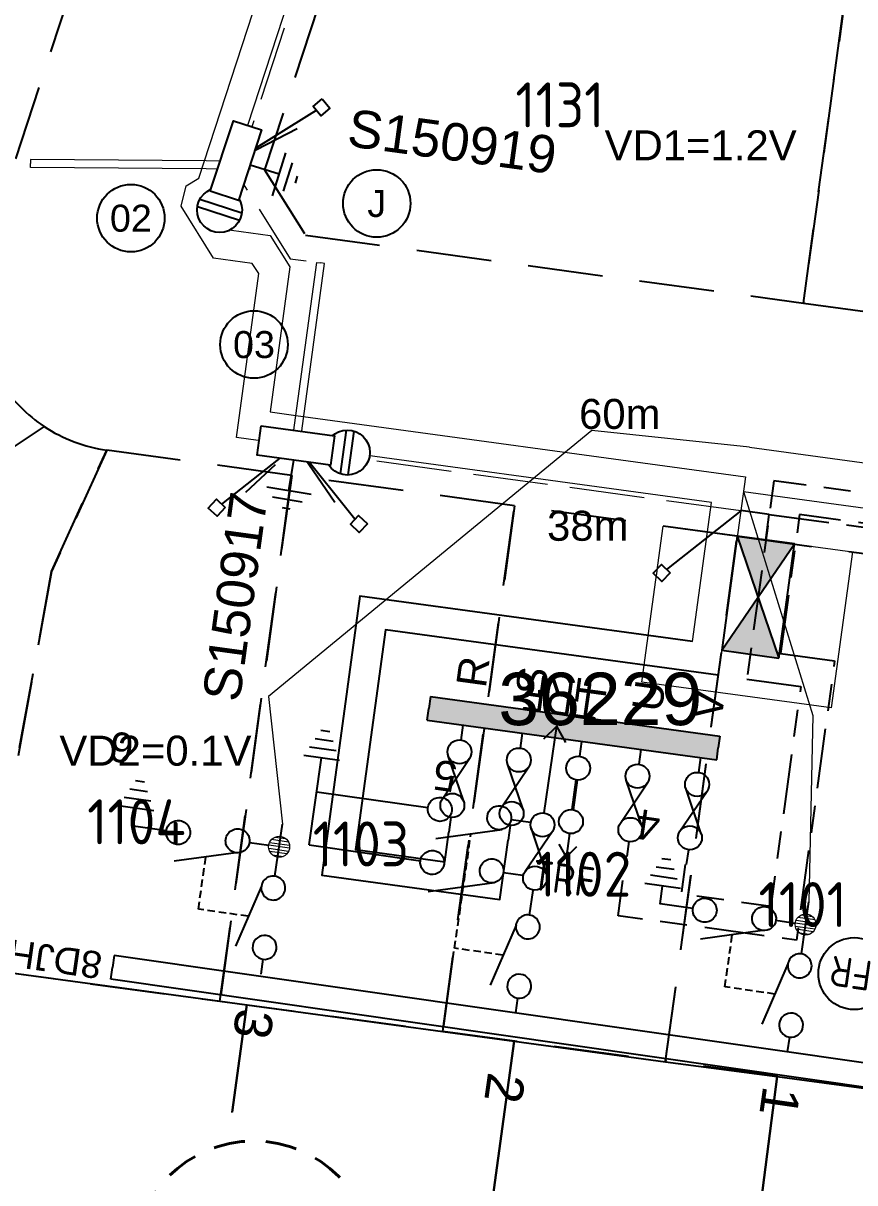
# Model space of a CAD drawing. Header units: metres. Extents: x 281818 to 283900, y 6133059 to 6135046.
# Drawn here: x 281931.9 to 281987.4, y 6134389.3 to 6134466.7 of the extents above; entities that cross this region are included whole.
import ezdxf
from ezdxf.enums import TextEntityAlignment as Align

# ---------------------------------------------------------------- set-up
doc = ezdxf.new("R2010")
doc.units = ezdxf.units.M
for name, pattern in [('A', [0]), ('Cable Exist UG', [8.2, 4, -1.2, 1.8, -1.2]), ('CENTERX2', [4, 2.5, -0.5, 0.5, -0.5]), ('Dash', [5, 3, -2]), ('DASHED', [0.75, 0.5, -0.25]), ('IE Trench LV', [6.5, 5, -1.5])]:
    doc.linetypes.add(name, pattern=pattern)
doc.layers.get('0').update_dxf_attribs({"color": 6})
for name, color, linetype in [('_User Future Stage 11 Lots', 255, 'Continuous'), ('_User Stage 5 Site Plan', 255, 'Continuous'), ('_User Stage 6 LV', 7, 'Continuous'), ('_User Stage 6 Sub', 7, 'Continuous'), ('_User Stage 6 Trench', 7, 'Continuous'), ('_User Stage 7 Site Plan', 7, 'Continuous'), ('_User VD', 7, 'Continuous'), ('Duct_SP_NEW', 2, 'Continuous'), ('Equip_HV_NEW', 2, 'Continuous'), ('Equip_LV_NEW', 2, 'Continuous'), ('Mains_HV_NEW_U72', 2, 'Continuous'), ('Mains_LV_NEW_T84', 2, 'Continuous'), ('Notes_HV_MISC', 7, 'Continuous'), ('Notes_LV_MISC', 7, 'Continuous'), ('Notes_SP_NEW', 2, 'Continuous'), ('Panels_LV_SL_NEW', 2, 'Continuous'), ('Services_SP_NEW', 2, 'Continuous'), ('Services_SP_NEW_UG', 2, 'Continuous'), ('Sub_LV_EXT', 7, 'Continuous'), ('Sub_LV_NEW', 2, 'Continuous'), ('Trench_SP_NEW', 2, 'Continuous')]:
    doc.layers.add(name, color=color, linetype=linetype)
doc.layers.add('Cadastre Easements_SP_NEW', color=2, linetype='Continuous', lineweight=5)
doc.styles.add('ARIAL', font='arial.ttf', dxfattribs={"height": 2})
doc.styles.add('iecARIAL', font='arial.ttf', dxfattribs={"height": 2})
doc.styles.add('iecISOCP', font='isocp.shx')
doc.styles.add('IESYMBOL1', font='isocp.shx')
doc.styles.add('LotNum', font='isocp.shx', dxfattribs={"height": 1.8})
doc.styles.get("Standard").update_dxf_attribs({"font": 'arial.ttf'})
doc.styles.add('SWG_LABEL', font='arial.ttf')
doc.styles.add('SWITCH_LABEL', font='arial.ttf', dxfattribs={"height": 2.5})
doc.linetypes.add('Cable New UG', pattern='A,7,-0.25,["x",Standard,S=2,R=0,X=0.2,Y=-0.8],-2.1', length=9.35)
doc.linetypes.add('IE Trench HV', pattern='A,7,-0.2,["/",Standard,S=3,R=0,X=0.6,Y=-1.4],-2.5', length=9.7)
doc.linetypes.add('IECLCABD1', pattern='A,5.25,-0.1,["o",Standard,S=2,R=0,X=1.5,Y=-0.7],-4', length=9.35)

# ---------------------------------------------------------------- blocks, each defined once
blk = doc.blocks.new('CCP_NEW')
for tag, flags, p in [('CCP_TYPE', 9, (1.5, 0)), ('ORIENTATION', 9, (1.5, -0.2)), ('USAGE', 9, (1.5, -0.4)), ('LEGEND', 9, (1.5, -0.6)), ('LIFE_SUPPORT', 9, (1.5, -0.8)), ('STATE', 9, (1.5, -1)), ('OWNED_BY', 9, (1.5, -1.2)), ('OPERATED_BY', 9, (1.5, -1.4)), ('MAINTAINED_BY', 9, (1.5, -1.6)), ('Z', 1, (1.5, -2.4)), ('OPERATING_VOLTAGE', 9, (1.5, -1.8)), ('CONSTRUCTED_VOLTAGE', 9, (1.5, -2)), ('NUMBER_OF_PHASES', 9, (1.5, -2.2))]:
    blk.add_attdef(tag, text='', height=0.2, dxfattribs=dict(flags=flags)).set_placement(p, align=Align.MIDDLE_LEFT)
blk.add_wipeout([(0, 0.566), (0.566, 0), (0, -0.566), (-0.566, 0)])
blk.add_lwpolyline([(-0.566, 0), (0, 0.566), (0.566, 0), (0, -0.566), (-0.566, 0)])
blk = doc.blocks.new('TX_LINK_NEW')
h = blk.add_hatch(color=256)
edge = h.paths.add_edge_path()
edge.add_line((2.598, 0.05), (4.601, 0.05))
edge.add_arc((5.4, 0.011), 0.8, 177.23529, 184.40267)
edge.add_line((4.602, -0.05), (2.598, -0.05))
edge.add_arc((1.8, 0), 0.8, 356.41668, 363.58332)
blk.add_line((7.2, 0.013), (7.798, 0.013))
for points in [[(1, 0), (0, 0)], [(2.598, 0.05), (4.601, 0.05)], [(6.2, 0.013), (7.2, 0.013)], [(6.998, -0.587), (7.798, 0.013), (6.998, 0.613)], [(2.598, -0.05), (4.602, -0.05)]]:
    blk.add_lwpolyline(points)
for centre in [(1.8, 0), (5.4, 0.011)]:
    blk.add_circle(centre, 0.8)
for centre, start, end in [((1.8, 0), 356.41668, 3.58332), ((5.4, 0.011), 177.23529, 184.40267)]:
    blk.add_arc(centre, 0.8, start, end)
at = {"style": 'IESYMBOL1'}
blk.add_text('TRF', height=2, rotation=90, dxfattribs=at).set_placement((9.238, 0.013), align=Align.MIDDLE_CENTER)
at = {"flags": 1}
blk.add_attdef('Z', (0, 0), '', height=0.2, dxfattribs=at)
at = {"layer": 'Sub_LV_EXT', "flags": 1}
for tag, p in [('ORIENTATION', (2.14, -1.527)), ('USAGE', (2.14, -1.142)), ('NOTES', (2.14, -3.066))]:
    blk.add_attdef(tag, p, '', height=0.2, dxfattribs=at)
blk = doc.blocks.new('LV_UG_DFUSE_CLOSED_NEW')
for points in [[(1, 0), (0, 0)], [(5.04, 0.726), (2.156, -0.717)], [(5.049, -0.707), (2.156, 0.717)], [(6.2, 0.013), (7.2, 0.013)]]:
    blk.add_lwpolyline(points)
for centre in [(1.8, 0), (5.4, 0.011)]:
    blk.add_circle(centre, 0.8)
for tag, flags, p in [('ACTUAL_STATUS', 9, (1.5, 0)), ('OPERATED_BY', 9, (1.5, -0.6)), ('CONSTRUCTED_VOLTAGE', 9, (1.5, -0.2)), ('NO_PHASES', 9, (1.5, -0.4)), ('MAINTAINED_BY', 9, (1.5, -0.8)), ('OWNED_BY', 9, (1.5, -1)), ('OPERATING_VOLTAGE', 9, (1.5, -1.2)), ('ORIENTATION', 9, (1.5, -1.4)), ('STATE', 9, (1.5, -1.6)), ('Z', 1, (1.5, -2.4)), ('SWITCH_TYPE', 9, (1.5, -1.8)), ('USAGE', 9, (1.5, -2)), ('NOTES', 9, (1.5, -2.2))]:
    blk.add_attdef(tag, text='', height=0.2, dxfattribs=dict(flags=flags)).set_placement(p, align=Align.MIDDLE_LEFT)
blk = doc.blocks.new('*U156')
at = {"layer": 'Sub_LV_NEW'}
for p, q in [((-1.6, 0), (-1.6, 19.483)), ((-1.6, 19.483), (-0.8, 19.483)), ((0, 19.483), (-0.8, 19.483)), ((0, 0), (0, 19.483)), ((-1.6, 0), (-0.8, 0)), ((0, 0), (-0.8, 0))]:
    blk.add_line(p, q, dxfattribs=at)
blk = doc.blocks.new('SWG_SIE_TRF_NOES_NEW')
for p, q in [((7.008, 0.801), (2.793, 1.949)), ((14.679, 0), (20.536, -0.004))]:
    blk.add_line(p, q)
at = {"linetype": 'DASHED'}
blk.add_lwpolyline([(4.901, 1.375), (4.901, 4.638), (12.609, 4.638)], dxfattribs=at)
for points in [[(2.998, -0.79, 1), (3.002, 0.81, 1)], [(6.998, -0.798, 1), (7.002, 0.801, 1)]]:
    blk.add_lwpolyline(points, format="xyb", close=True)
for points in [[(2.2, 0.011), (1.2, 0.011)], [(19.536, -0.753), (20.536, -0.004), (19.536, 0.747)], [(7.8, 0), (9.453, 0)]]:
    blk.add_lwpolyline(points)
at = {"flags": 1}
blk.add_attdef('Z', (0, 0), '', height=0.2, dxfattribs=at)
at = {"style": 'SWITCH_LABEL', "flags": 9}
blk.add_attdef('STREET_CODE', text='', height=0.2, dxfattribs=at).set_placement((0, -0.2), align=Align.MIDDLE_LEFT)
at = {"flags": 9}
for tag, p in [('ORIENTATION', (0, -0.4)), ('USAGE', (0, -0.8)), ('PARENT', (0, -0.6)), ('SUBURB', (0, -1)), ('STREETNAME', (0, -1.2)), ('LOCATION', (0, -1.4)), ('NOTES', (0, -1.6)), ('OPERATED_BY', (-0.002, -2.108)), ('OWNED_BY', (0.004, -1.886)), ('MAINTAINED_BY', (-0.003, -2.315))]:
    blk.add_attdef(tag, text='', height=0.2, dxfattribs=at).set_placement(p, align=Align.MIDDLE_LEFT)
blk = doc.blocks.new('SWG_FUSE_NEW')
for points in [[(1.151, 0.718), (4.044, -0.706)], [(1.16, -0.715), (4.044, 0.727)]]:
    blk.add_lwpolyline(points)
for centre in [(0.8, -0.001), (4.4, 0.01)]:
    blk.add_circle(centre, 0.8)
blk = doc.blocks.new('SWG_SIE_TRF_NEW')
at = {"linetype": 'CENTERX2'}
blk.add_blockref('SWG_SIE_TRF_NOES_NEW', (0, 0), dxfattribs=at)
at = {"linetype": 'CENTERX2', "rotation": 180}
blk.add_blockref('SWG_FUSE_NEW', (14.679, 0), dxfattribs=at)
at = {"style": 'IESYMBOL1'}
blk.add_text('TRF', height=2.5, rotation=89.98256, dxfattribs=at).set_placement((22.515, -0.055), align=Align.MIDDLE_CENTER)
blk = doc.blocks.new('FAULT_INDIC_SE')
blk.add_circle((0, 0), 2.4)
at = {"insert": (-1.152, 1.002), "char_height": 2, "width": 2.70423, "attachment_point": 1, "style": 'iecISOCP'}
blk.add_mtext('FR', dxfattribs=at)
blk = doc.blocks.new('SWG_SIE_SU_NEW')
blk.add_line((5.808, 0.79), (1.594, 1.938))
at = {"linetype": 'A', "lineweight": 0}
for p, q in [((7.981, 0.347), (7.98, -0.368)), ((8.18, -0.584), (8.181, 0.562)), ((8.381, 0.659), (8.379, -0.682)), ((8.579, -0.712), (8.581, 0.688)), ((8.781, 0.659), (8.779, -0.683)), ((8.98, -0.588), (8.981, 0.564)), ((9.181, 0.351), (9.18, -0.376))]:
    blk.add_line(p, q, dxfattribs=at)
at = {"linetype": 'DASHED'}
blk.add_lwpolyline([(3.701, 1.364), (3.701, 4.733), (7.222, 4.733)], dxfattribs=at)
for points in [[(1.798, -0.802, 1), (1.802, 0.798, 1)], [(5.798, -0.81, 1), (5.802, 0.79, 1)]]:
    blk.add_lwpolyline(points, format="xyb", close=True)
for points in [[(1, 0), (0, 0)], [(6.6, -0.012), (10.1, -0.012)]]:
    blk.add_lwpolyline(points)
at = {"linetype": 'A', "lineweight": 0}
blk.add_circle((8.582, -0.012), 0.7, dxfattribs=at)
at = {"style": 'SWG_LABEL', "flags": 8}
blk.add_attdef('ASSET_NUM', text='', height=2.5, rotation=179.95437, dxfattribs=at).set_placement((-2.4, 0.012), align=Align.MIDDLE_LEFT)
at = {"flags": 1}
blk.add_attdef('Z', (0, 0), '', height=0.2, dxfattribs=at)
at = {"style": 'SWITCH_LABEL', "flags": 9}
blk.add_attdef('STREET_CODE', text='', height=0.2, dxfattribs=at).set_placement((0, 0), align=Align.MIDDLE_LEFT)
at = {"flags": 9}
for tag, p in [('ORIENTATION', (0, -0.2)), ('SUBURB', (0, -0.8)), ('USAGE', (0, -0.6)), ('PARENT', (0, -0.4)), ('OWNED_BY', (-0.007, -1.617)), ('STREETNAME', (0, -1)), ('LOCATION', (0, -1.2)), ('NOTES', (0, -1.4)), ('OPERATED_BY', (-0.013, -1.84)), ('MAINTAINED_BY', (-0.015, -2.047))]:
    blk.add_attdef(tag, text='', height=0.2, dxfattribs=at).set_placement(p, align=Align.MIDDLE_LEFT)
blk = doc.blocks.new('SWG_SIE_TRS_ES_1_NEW')
for p, q in [((-6.103, 4.327), (-1.804, 5.547)), ((-6.103, 0.747), (-1.804, 1.966)), ((5.301, -2.29), (7.701, -2.285)), ((5.603, -2.89), (7.403, -2.886)), ((5.904, -3.489), (7.104, -3.486)), ((6.205, -4.088), (6.805, -4.087))]:
    blk.add_line(p, q)
for points in [[(-5.789, 2.759, -1), (-5.793, 4.359, -1)], [(-1.789, 2.767, -1), (-1.793, 4.367, -1)], [(-5.789, -0.821, -1), (-5.793, 0.779, -1)], [(-1.789, -0.813, -1), (-1.793, 0.787, -1)]]:
    blk.add_lwpolyline(points, format="xyb", close=True)
for points in [[(-6.591, 3.558), (-7.891, 3.558)], [(6.501, 3.569), (-0.991, 3.569)], [(6.501, 3.569), (6.501, -2.288)], [(-6.591, -0.023), (-7.891, -0.023)], [(6.501, -0.012), (-0.991, -0.012)]]:
    blk.add_lwpolyline(points)
at = {"flags": 1}
blk.add_attdef('Z', (0, 0), '', height=0.2, dxfattribs=at)
at = {"style": 'SWITCH_LABEL', "flags": 9}
blk.add_attdef('STREET_CODE', text='', height=0.2, dxfattribs=at).set_placement((0, -0.2), align=Align.MIDDLE_LEFT)
at = {"flags": 9}
for tag, p in [('ORIENTATION', (0, -0.4)), ('USAGE', (0, -0.8)), ('PARENT', (0, -0.6)), ('SUBURB', (0, -1)), ('STREETNAME', (0, -1.2)), ('LOCATION', (0, -1.4)), ('NOTES', (0, -1.6)), ('OPERATED_BY', (0.005, -2.026)), ('OWNED_BY', (0.012, -1.804)), ('MAINTAINED_BY', (0.004, -2.233))]:
    blk.add_attdef(tag, text='', height=0.2, dxfattribs=at).set_placement(p, align=Align.MIDDLE_LEFT)
at = {"style": 'SWG_LABEL', "flags": 8}
blk.add_attdef('ASSET_NUM', text='', height=2.5, dxfattribs=at).set_placement((-1.812, -2.264), align=Align.MIDDLE_CENTER)
blk = doc.blocks.new('SWG_SIE_ES_NEW')
for p, q in [((-5.793, 0.779), (-1.793, 1.926)), ((0.012, -1.212), (2.412, -1.207)), ((0.313, -1.811), (2.113, -1.807)), ((0.614, -2.41), (1.814, -2.408)), ((0.915, -3.01), (1.515, -3.008))]:
    blk.add_line(p, q)
for points in [[(-5.789, -0.821, -1), (-5.793, 0.779, -1)], [(-1.789, -0.813, -1), (-1.793, 0.787, -1)]]:
    blk.add_lwpolyline(points, format="xyb", close=True)
for points in [[(-6.591, -0.023), (-7.891, -0.023)], [(-0.991, -0.012), (1.212, -0.012), (1.212, -1.209)]]:
    blk.add_lwpolyline(points)
at = {"flags": 1}
blk.add_attdef('Z', (0, 0), '', height=0.2, dxfattribs=at)
at = {"style": 'SWITCH_LABEL', "flags": 9}
blk.add_attdef('STREET_CODE', text='', height=0.2, dxfattribs=at).set_placement((0, -0.2), align=Align.MIDDLE_LEFT)
at = {"flags": 9}
for tag, p in [('ORIENTATION', (0, -0.4)), ('USAGE', (0, -0.8)), ('PARENT', (0, -0.6)), ('SUBURB', (0, -1)), ('STREETNAME', (0, -1.2)), ('LOCATION', (0, -1.4)), ('NOTES', (0, -1.6)), ('OPERATED_BY', (-0.003, -2.005)), ('OWNED_BY', (0.004, -1.783)), ('MAINTAINED_BY', (-0.004, -2.212))]:
    blk.add_attdef(tag, text='', height=0.2, dxfattribs=at).set_placement(p, align=Align.MIDDLE_LEFT)
at = {"style": 'ARIAL', "flags": 8}
blk.add_attdef('ASSET_NUM', text='', height=2, dxfattribs=at).set_placement((14.296, -5.086), align=Align.MIDDLE_RIGHT)
blk = doc.blocks.new('*U133')
for p, q in [((-1.6, 0), (-1.6, 54.053)), ((-1.6, 54.053), (-0.8, 54.053)), ((0, 54.053), (-0.8, 54.053)), ((0, 0), (0, 54.053)), ((-1.6, 0), (-0.8, 0)), ((0, 0), (-0.8, 0))]:
    blk.add_line(p, q)
at = {"style": 'ARIAL'}
blk.add_attdef('SWG_TYPE', text='', height=1.8, rotation=90, dxfattribs=at).set_placement((-0.8, 54.798), align=Align.MIDDLE_LEFT)
blk.add_attdef('SUB_TYPE', text='', height=1.8, rotation=90, dxfattribs=at).set_placement((-0.8, -0.757), align=Align.MIDDLE_RIGHT)
blk = doc.blocks.new('SUB_PADMOUNT_EXT')
for points in [[(0, 0), (-3.84, 1.92), (-3.84, -1.92)], [(0, 0), (3.84, 1.92), (3.84, -1.92)]]:
    blk.add_hatch(color=256).paths.add_polyline_path(points)
for p, q in [((3.84, 1.92), (-3.84, -1.92)), ((-3.84, 1.92), (3.84, -1.92))]:
    blk.add_line(p, q)
blk.add_lwpolyline([(-3.84, -1.92), (3.84, -1.92), (3.84, 1.92), (-3.84, 1.92)], close=True)
for tag, height, flags, p in [('ASSET_NUM', 3.5, 8, (2, 2)), ('STREET_CODE', 0.2, 9, (1.5, 0)), ('OPERATING_VOLTAGE', 0.2, 9, (1.5, -0.6)), ('ORIENTATION', 0.2, 9, (1.5, -0.8)), ('CONSTRUCTED_VOLTAGE', 0.2, 9, (1.5, -0.2)), ('NO_PHASES', 0.2, 9, (1.5, -0.4)), ('OWNED_BY', 0.2, 9, (1.5, -1)), ('OPERATED_BY', 0.2, 9, (1.5, -1.2)), ('SECONDARY_VOLTAGE', 0.2, 9, (1.5, -1.6)), ('MAINTAINED_BY', 0.2, 9, (1.5, -1.4)), ('STATE', 0.2, 9, (1.5, -1.8)), ('SUBSTATION_TYPE', 0.2, 9, (1.5, -2.2)), ('USAGE', 0.2, 9, (1.5, -2.4)), ('PARENT', 0.2, 9, (1.5, -2)), ('STREETNAME', 0.2, 9, (1.5, -3)), ('LEGEND', 0.2, 9, (1.5, -2.6)), ('LOCATION', 0.2, 9, (1.5, -2.8)), ('Z', 0.2, 1, (1.5, -3.6)), ('SUBURB', 0.2, 9, (1.5, -3.2)), ('NOTES', 0.2, 9, (1.5, -3.4))]:
    blk.add_attdef(tag, text='', height=height, dxfattribs=dict(flags=flags)).set_placement(p, align=Align.MIDDLE_LEFT)
blk = doc.blocks.new('*U135')
for tag, flags, p in [('SUBURB', 9, (1.5, 0.2)), ('STREETNAME', 9, (1.5, 0)), ('PARENT', 9, (1.5, 0.4)), ('Z', 1, (1.5, -0.6)), ('LOCATION', 9, (1.5, -0.2)), ('NOTES', 9, (1.5, -0.4))]:
    blk.add_attdef(tag, text='', height=0.2, dxfattribs=dict(flags=flags)).set_placement(p, align=Align.MIDDLE_LEFT)
blk.add_wipeout([(-2.475, 3), (2.475, 3), (2.475, 1.02), (-2.475, 1.02)])
at = {"lineweight": -3}
blk.add_lwpolyline([(-2.475, 3), (2.475, 3), (2.475, 1.02), (-2.475, 1.02)], close=True, dxfattribs=at)
for tag, height, flags, p in [('ASSET_NUM', 2.5, 8, (2, 4)), ('STREET_CODE', 0.2, 9, (1.5, 2)), ('OWNED_BY', 0.2, 9, (1.5, 1.8)), ('OPERATED_BY', 0.2, 9, (1.5, 1.6)), ('STATE', 0.2, 9, (1.5, 1.2)), ('SUPPORT_TYPE', 0.2, 9, (1.5, 1)), ('USAGE', 0.2, 9, (1.5, 0.8)), ('MAINTAINED_BY', 0.2, 9, (1.5, 1.4)), ('LEGEND', 0.2, 9, (1.5, 0.6))]:
    blk.add_attdef(tag, text='', height=height, dxfattribs=dict(flags=flags)).set_placement(p, align=Align.MIDDLE_LEFT)
blk = doc.blocks.new('DUCT_INDICATOR')
blk.add_circle((0, 0), 2.25)
blk.add_attdef('CODE', text='', height=1.8).set_placement((0, 0), align=Align.MIDDLE_CENTER)
at = {"flags": 1}
blk.add_attdef('Z', (0, 0), '', height=0.2, dxfattribs=at)
blk = doc.blocks.new('*U172')
for tag, height, flags, p in [('ASSET_NUM', 2.5, 8, (2, 4)), ('STREET_CODE', 0.2, 9, (1.5, 2)), ('OWNED_BY', 0.2, 9, (1.5, 1.8)), ('OPERATED_BY', 0.2, 9, (1.5, 1.6))]:
    blk.add_attdef(tag, text='', height=height, dxfattribs=dict(flags=flags)).set_placement(p, align=Align.MIDDLE_LEFT)
blk.add_wipeout([(-2.475, 0.99), (2.475, 0.99), (2.475, -0.99), (-2.475, -0.99)])
at = {"lineweight": -3}
blk.add_lwpolyline([(-2.475, 0.99), (2.475, 0.99), (2.475, -0.99), (-2.475, -0.99)], close=True, dxfattribs=at)
for tag, flags, p in [('STATE', 9, (1.5, 1.2)), ('SUPPORT_TYPE', 9, (1.5, 1)), ('USAGE', 9, (1.5, 0.8)), ('MAINTAINED_BY', 9, (1.5, 1.4)), ('SUBURB', 9, (1.5, 0.2)), ('STREETNAME', 9, (1.5, 0)), ('LEGEND', 9, (1.5, 0.6)), ('PARENT', 9, (1.5, 0.4)), ('Z', 1, (1.5, -0.6)), ('LOCATION', 9, (1.5, -0.2)), ('NOTES', 9, (1.5, -0.4))]:
    blk.add_attdef(tag, text='', height=0.2, dxfattribs=dict(flags=flags)).set_placement(p, align=Align.MIDDLE_LEFT)
blk = doc.blocks.new('*U171')
for tag, p, flags in [('CONSTRUCTED_VOLTAGE', (0.889, -2.374), 9), ('NO_PHASES', (0.881, -2.099), 9), ('OPERATED_BY', (0.865, -3.08), 9), ('ACTUAL_STATUS', (0.903, -2.609), 9), ('MAINTAINED_BY', (0.889, -2.845), 9), ('ORIENTATION', (0.871, -3.617), 9), ('OWNED_BY', (0.879, -3.371), 9), ('USAGE', (0.883, -3.864), 9), ('NOTES', (0.883, -4.064), 1), ('STATE', (0.863, -4.313), 9), ('SWITCH_TYPE', (0.863, -4.557), 9), ('LEGEND', (0.874, -4.819), 9), ('Z', (0.874, -5.059), 9)]:
    blk.add_attdef(tag, p, '', height=0.2, dxfattribs=dict(flags=flags))
blk.add_wipeout([(-1.056, 1.057), (-1.18, 0.916), (-1.286, 0.761), (-1.371, 0.594), (-1.435, 0.417), (-1.476, 0.234), (-1.493, 0.047), (-1.487, -0.14), (-1.458, -0.326), (-1.406, -0.506), (-1.331, -0.678), (-1.236, -0.839), (-1.121, -0.988), (-0.988, -1.12), (-0.84, -1.235), (-0.679, -1.331), (-0.506, -1.406), (-0.326, -1.458), (-0.141, -1.487), (0.047, -1.493), (0.233, -1.476), (0.416, -1.435), (0.593, -1.371), (0.76, -1.286), (0.915, -1.181), (1.056, -1.057), (1.18, -0.916), (1.286, -0.761), (1.371, -0.594), (1.435, -0.417), (1.476, -0.234), (1.493, -0.047), (1.487, 0.14), (1.458, 0.326), (1.406, 0.506), (1.331, 0.678), (1.236, 0.839), (1.121, 0.988), (0.988, 1.12), (0.84, 1.235), (0.679, 1.331), (0.506, 1.406), (0.326, 1.458), (0.141, 1.487), (-0.047, 1.493), (-0.233, 1.476), (-0.416, 1.435), (-0.593, 1.371), (-0.76, 1.286), (-0.915, 1.181)])
for p, q in [((-0.25, -1.479), (-0.25, 1.479)), ((0.25, -1.479), (0.25, 1.479))]:
    blk.add_line(p, q)
blk.add_circle((0, 0), 1.5)
at = {"flags": 9}
blk.add_attdef('TYPE', text='', height=0.2, dxfattribs=at).set_placement((0.881, -1.447), align=Align.MIDDLE_LEFT)
blk.add_attdef('OPERATING_VOLTAGE', (0.891, -1.822), '', height=0.2, dxfattribs=at)
blk = doc.blocks.new('PANEL_NEW')
at = {"layer": 'Panels_LV_SL_NEW'}
h = blk.add_hatch(color=256, dxfattribs=at)
h.paths.add_polyline_path([(-0.8, -0.32), (0.8, -0.32), (0.8, 0.32), (-0.8, 0.32)])
h.paths.add_polyline_path([(-0.72, 0.24), (0.72, 0.24), (0.72, -0.24), (-0.72, -0.24)], flags=16)
for points in [[(-0.8, -0.32), (0.8, -0.32), (0.8, 0.32), (-0.8, 0.32)], [(-0.72, -0.24), (0.72, -0.24), (0.72, 0.24), (-0.72, 0.24)]]:
    blk.add_lwpolyline(points, close=True)
for tag, flags, p in [('CONNECTOR_TYPE', 9, (1.5, 0)), ('OPERATING_VOLTAGE', 9, (1.5, -0.6)), ('ORIENTATION', 9, (1.5, -0.8)), ('CONSTRUCTED_VOLTAGE', 9, (1.5, -0.2)), ('NO_PHASES', 9, (1.5, -0.4)), ('OWNED_BY', 9, (1.5, -1)), ('OPERATED_BY', 9, (1.5, -1.2)), ('STATE', 9, (1.5, -1.6)), ('MAINTAINED_BY', 9, (1.5, -1.4)), ('Z', 1, (1.5, -2.2)), ('USAGE', 9, (1.5, -1.8)), ('NOTES', 9, (1.5, -2))]:
    blk.add_attdef(tag, text='', height=0.2, dxfattribs=dict(flags=flags)).set_placement(p, align=Align.MIDDLE_LEFT)
blk = doc.blocks.new('*U162')
blk.add_blockref('*U172', (0, 2.01))
for tag, flags, p in [('STREET_CODE', 9, (1.5, 0)), ('OWNED_BY', 9, (1.5, -0.2)), ('OPERATED_BY', 9, (1.5, -0.4)), ('STATE', 9, (1.5, -0.8)), ('MAINTAINED_BY', 9, (1.5, -0.6)), ('SUPPORT_TYPE', 9, (1.5, -1)), ('USAGE', 9, (1.5, -1.2)), ('LEGEND', 9, (1.5, -1.4)), ('PARENT', 9, (1.5, -1.6)), ('SUBURB', 9, (1.5, -1.8)), ('STREETNAME', 9, (1.5, -2)), ('LOCATION', 9, (1.5, -2.2)), ('NOTES', 9, (1.5, -2.4)), ('Z', 1, (1.5, -2.6))]:
    blk.add_attdef(tag, text='', height=0.2, dxfattribs=dict(flags=flags)).set_placement(p, align=Align.MIDDLE_LEFT)
for name, p in [('*U171', (3.471, 2.01)), ('PANEL_NEW', (0, 2.01))]:
    blk.add_blockref(name, p)
at = {"flags": 8}
blk.add_attdef('ASSET_NUM', text='', height=2.5, dxfattribs=at).set_placement((2, 4.781), align=Align.MIDDLE_LEFT)
blk = doc.blocks.new('*U131')
blk.add_blockref('*U172', (0, 2.01))
for tag, flags, p in [('STREET_CODE', 9, (1.5, 0)), ('OWNED_BY', 9, (1.5, -0.2)), ('OPERATED_BY', 9, (1.5, -0.4)), ('STATE', 9, (1.5, -0.8)), ('MAINTAINED_BY', 9, (1.5, -0.6)), ('SUPPORT_TYPE', 9, (1.5, -1)), ('USAGE', 9, (1.5, -1.2)), ('LEGEND', 9, (1.5, -1.4)), ('PARENT', 9, (1.5, -1.6)), ('SUBURB', 9, (1.5, -1.8)), ('STREETNAME', 9, (1.5, -2)), ('LOCATION', 9, (1.5, -2.2)), ('NOTES', 9, (1.5, -2.4)), ('Z', 1, (1.5, -2.6))]:
    blk.add_attdef(tag, text='', height=0.2, dxfattribs=dict(flags=flags)).set_placement(p, align=Align.MIDDLE_LEFT)
for name, p in [('*U171', (-3.471, 2.024)), ('PANEL_NEW', (0, 2.01))]:
    blk.add_blockref(name, p)
at = {"flags": 8}
blk.add_attdef('ASSET_NUM', text='', height=2.5, dxfattribs=at).set_placement((2, 4.781), align=Align.MIDDLE_LEFT)
blk = doc.blocks.new('Earth')
for p, q in [((0, -2.044), (0, 0)), ((-1.5, -2.044), (1.5, -2.044)), ((-1, -2.644), (1, -2.644)), ((-0.25, -3.244), (0.25, -3.244))]:
    blk.add_line(p, q)
blk = doc.blocks.new('SLANTERN_NUM_EXT')
blk.add_wipeout([(-0.314, 10), (-0.942, 9.961), (-1.565, 9.882), (-2.183, 9.764), (-2.791, 9.608), (-3.389, 9.413), (-3.973, 9.182), (-4.542, 8.914), (-5.093, 8.612), (-5.624, 8.275), (-6.132, 7.905), (-6.616, 7.505), (-7.075, 7.075), (-7.505, 6.616), (-7.905, 6.132), (-8.275, 5.624), (-8.612, 5.093), (-8.914, 4.542), (-9.182, 3.973), (-9.413, 3.389), (-9.608, 2.791), (-9.764, 2.183), (-9.882, 1.565), (-9.961, 0.942), (-10, 0.314), (-10, -0.314), (-9.961, -0.942), (-9.882, -1.565), (-9.764, -2.183), (-9.608, -2.791), (-9.413, -3.389), (-9.182, -3.973), (-8.914, -4.542), (-8.612, -5.093), (-8.275, -5.624), (-7.905, -6.132), (-7.505, -6.616), (-7.075, -7.075), (-6.616, -7.505), (-6.132, -7.905), (-5.624, -8.275), (-5.093, -8.612), (-4.542, -8.914), (-3.973, -9.182), (-3.389, -9.413), (-2.791, -9.608), (-2.183, -9.764), (-1.565, -9.882), (-0.942, -9.961), (-0.314, -10), (0.314, -10), (0.942, -9.961), (1.565, -9.882), (2.183, -9.764), (2.791, -9.608), (3.389, -9.413), (3.973, -9.182), (4.542, -8.914), (5.093, -8.612), (5.624, -8.275), (6.132, -7.905), (6.616, -7.505), (7.075, -7.075), (7.505, -6.616), (7.905, -6.132), (8.275, -5.624), (8.612, -5.093), (8.914, -4.542), (9.182, -3.973), (9.413, -3.389), (9.608, -2.791), (9.764, -2.183), (9.882, -1.565), (9.961, -0.942), (10, -0.314), (10, 0.314), (9.961, 0.942), (9.882, 1.565), (9.764, 2.183), (9.608, 2.791), (9.413, 3.389), (9.182, 3.973), (8.914, 4.542), (8.612, 5.093), (8.275, 5.624), (7.905, 6.132), (7.505, 6.616), (7.075, 7.075), (6.616, 7.505), (6.132, 7.905), (5.624, 8.275), (5.093, 8.612), (4.542, 8.914), (3.973, 9.182), (3.389, 9.413), (2.791, 9.608), (2.183, 9.764), (1.565, 9.882), (0.942, 9.961), (0.314, 10)])
at = {"linetype": 'Dash', "lineweight": 40, "ltscale": 0.7}
blk.add_line((8, 0), (-8, 0), dxfattribs=at)
blk.add_circle((0, 0), 8, dxfattribs=at)
at = {"lineweight": 40, "width": 0.7}
for tag, p in [('SNUMBER', (0.505, 1.051)), ('CNUMBER', (0.444, -3.148))]:
    blk.add_attdef(tag, text='', height=2.5, dxfattribs=at).set_placement(p, align=Align.CENTER)
at = {"lineweight": 40, "flags": 1}
blk.add_attdef('Z', (0, 0), '', height=0.2, dxfattribs=at)

msp = doc.modelspace()

# ---------------------------------------------------------------- hatches: boundary and pattern name
at = {"layer": 'Notes_LV_MISC', "linetype": 'Continuous', "lineweight": 0}
h = msp.add_hatch(color=2, dxfattribs=at)
h.dxf.hatch_style = 1
h.paths.add_polyline_path([(281958.894, 6134420.18), (281959.111, 6134421.766), (281978.415, 6134419.129), (281978.198, 6134417.544)])

# ---------------------------------------------------------------- linework, layer by layer
at = {"layer": '_User Future Stage 11 Lots', "color": 7, "linetype": 'DASHED', "ltscale": 10}
for points in [[(281936.112, 6134471.894), (281901.294, 6134483.271), (281896.638, 6134469.012), (281931.453, 6134457.635)], [(282003.645, 6134481.147), (281988.783, 6134483.177), (281987.038, 6134470.405), (281983.979, 6134448.003), (281998.841, 6134445.974)], [(281987.038, 6134470.405), (281953.936, 6134474.926), (281948.04, 6134456.884), (281950.761, 6134452.54), (281983.979, 6134448.003)], [(281949.85, 6134436.516), (281937.507, 6134438.202), (281933.836, 6134430.11), (281929.002, 6134403.615), (281945.06, 6134401.447)], [(281964.712, 6134434.486), (281949.85, 6134436.516), (281945.06, 6134401.447), (281959.925, 6134399.44)], [(281979.574, 6134432.456), (281964.712, 6134434.486), (281959.925, 6134399.44), (281974.791, 6134397.433)], [(281994.436, 6134430.427), (281989.71, 6134395.419), (281974.794, 6134397.457), (281979.574, 6134432.456)]]:
    msp.add_lwpolyline(points, close=True, dxfattribs=at)
for points in [[(281914.714, 6134427.416), (281933.334, 6134439.776, -0.102991), (281930.467, 6134442.674), (281913.65, 6134431.511), (281884.724, 6134432.522), (281877.553, 6134410.561), (281911.164, 6134406.023)], [(281933.836, 6134430.11), (281937.507, 6134438.202, -0.112936), (281933.334, 6134439.776), (281914.714, 6134427.416), (281911.164, 6134406.023), (281929.002, 6134403.615)]]:
    msp.add_lwpolyline(points, format="xyb", close=True, dxfattribs=at)
at = {"layer": '_User Stage 5 Site Plan'}
for points in [[(281929.009, 6134403.614), (281945.066, 6134401.446), (281946.847, 6134401.206), (281941.957, 6134365.406), (281924.138, 6134367.956)], [(281959.776, 6134362.855), (281964.681, 6134398.77), (281974.791, 6134397.389), (281982.23, 6134396.429), (281977.595, 6134360.304)], [(281977.595, 6134360.304), (281982.23, 6134396.429), (281989.662, 6134395.426), (282000.361, 6134393.981), (281995.413, 6134357.754)]]:
    msp.add_lwpolyline(points, close=True, dxfattribs=at)
msp.add_lwpolyline([(281941.957, 6134365.406), (281946.847, 6134401.206), (281959.929, 6134399.419), (281964.681, 6134398.77), (281959.776, 6134362.855), (281941.957, 6134365.406)], dxfattribs=at)
at = {"layer": '_User Stage 6 LV', "linetype": 'Cable Exist UG', "flags": 128}
for points in [[(282023.867, 6134428.357), (282018.94, 6134429.039), (282016.256, 6134431.481), (281982.017, 6134436.158), (281980.21, 6134422.921)], [(281994.591, 6134432.422), (281983.728, 6134433.905), (281982.462, 6134424.632)], [(281982.462, 6134424.632), (281986.061, 6134424.141), (281983.517, 6134405.514), (281971.628, 6134407.137), (281972.169, 6134411.101)], [(281980.21, 6134422.921), (281983.809, 6134422.43), (281981.806, 6134407.766), (281975.843, 6134408.58), (281976.127, 6134410.56)]]:
    msp.add_lwpolyline(points, dxfattribs=at)
at = {"layer": '_User Stage 6 LV', "linetype": 'Cable New UG', "flags": 128}
for points in [[(281976.596, 6134425.433), (281954.393, 6134428.466), (281951.849, 6134409.839), (281963.739, 6134408.215), (281964.28, 6134412.178)], [(281978.307, 6134423.181), (281956.104, 6134426.213), (281954.101, 6134411.55), (281960.065, 6134410.735), (281960.322, 6134412.718)]]:
    msp.add_lwpolyline(points, dxfattribs=at)
at = {"layer": '_User Stage 6 Trench', "linetype": 'Cable Exist UG'}
msp.add_line((281981.476, 6134432.197), (281981.707, 6134433.907), dxfattribs=at)
for points in [[(281981.707, 6134433.907), (281979.805, 6134434.164), (281979.805, 6134434.164)], [(281981.707, 6134433.907), (281994.67, 6134432.157)]]:
    msp.add_lwpolyline(points, dxfattribs=at)
at = {"layer": 'Duct_SP_NEW', "lineweight": 0}
for p, q in [((281932.42, 6134457.059), (281932.423, 6134457.319)), ((281932.425, 6134457.579), (281932.423, 6134457.319)), ((281947.072, 6134457.461), (281932.425, 6134457.579)), ((281947.072, 6134457.461), (281947.07, 6134457.201)), ((281947.068, 6134456.941), (281932.42, 6134457.059)), ((281947.068, 6134456.941), (281947.07, 6134457.201)), ((281949.823, 6134438.236), (281951.528, 6134450.72)), ((281950.338, 6134438.165), (281952.043, 6134450.649)), ((281951.528, 6134450.72), (281951.785, 6134450.685)), ((281952.043, 6134450.649), (281951.785, 6134450.685)), ((281949.823, 6134438.236), (281950.08, 6134438.201)), ((281950.338, 6134438.165), (281950.08, 6134438.201))]:
    msp.add_line(p, q, dxfattribs=at)
at = {"layer": 'Mains_HV_NEW_U72', "color": 2, "linetype": 'Cable New UG', "lineweight": 0, "flags": 128}
for points in [[(281980.386, 6134438.401), (282158.684, 6134414.041, -0.073193), (282184.381, 6134407.512, -0.073193)], [(281979.98, 6134435.429), (282158.327, 6134411.062, -0.074648), (282183.651, 6134404.564, -0.046284), (282197.982, 6134396.871), (282199.42, 6134388.899), (282195.694, 6134383.35), (282192.867, 6134378.742), (282190.525, 6134374.732)]]:
    msp.add_lwpolyline(points, format="xyb", dxfattribs=at)
at = {"layer": 'Mains_LV_NEW_T84', "color": 2, "linetype": 'Cable New UG', "lineweight": 0, "flags": 128}
for points in [[(281949.85, 6134438.535), (281946.158, 6134439.039), (281947.651, 6134449.97), (281947.222, 6134450.655), (281944.641, 6134451.007), (281942.466, 6134454.479), (281942.809, 6134455.816), (281943.656, 6134456.347), (281954.846, 6134490.591), (281957.533, 6134492.375), (281958.302, 6134494.728), (281959.061, 6134497.083), (281958.124, 6134500.622), (281964.606, 6134520.46), (281972.269, 6134525.26), (281994.123, 6134522.275), (282019.413, 6134518.821), (282021.124, 6134516.569), (282023.577, 6134516.234), (282026.018, 6134515.9), (282028.281, 6134517.609), (282053.623, 6134514.141), (282078.913, 6134510.687), (282080.635, 6134508.433), (282083.077, 6134508.1), (282085.519, 6134507.766), (282087.782, 6134509.475), (282113.071, 6134506.021), (282115.538, 6134505.685), (282117.232, 6134503.435), (282142.525, 6134499.98)], [(282112.801, 6134504.04), (282087.51, 6134507.494), (282085.809, 6134509.745), (282083.347, 6134510.081), (282080.883, 6134510.418), (282078.642, 6134508.705), (282053.352, 6134512.159), (282028.02, 6134515.626), (282026.32, 6134517.877), (282023.848, 6134518.215), (282021.394, 6134518.551), (282019.142, 6134516.84), (281993.852, 6134520.294), (281972.716, 6134523.18), (281966.282, 6134519.15), (281960.025, 6134500), (281957.309, 6134498.128), (281956.401, 6134495.349), (281955.684, 6134493.154), (281956.747, 6134489.97), (281946.903, 6134459.842), (281945.022, 6134454.166), (281945.839, 6134452.862), (281948.42, 6134452.51), (281949.73, 6134450.418), (281948.41, 6134440.75), (281950.123, 6134440.516), (281980.115, 6134436.42), (281978.307, 6134423.181)]]:
    msp.add_lwpolyline(points, dxfattribs=at)
at = {"layer": 'Notes_HV_MISC', "color": 2, "linetype": 'Cable New UG', "lineweight": 0, "flags": 128}
msp.add_lwpolyline([(281979.98, 6134435.429), (281979.98, 6134435.429), (281984.62, 6134420.507), (281984.346, 6134408.059)], dxfattribs=at)
at = {"layer": 'Services_SP_NEW_UG', "color": 2, "flags": 128}
for points in [[(281951.838, 6134461.062), (281946.129, 6134457.508), (281946.129, 6134457.508)], [(281954.329, 6134433.262), (281950.122, 6134438.508), (281944.852, 6134434.35)], [(281979.805, 6134434.154), (281979.805, 6134434.154), (281974.535, 6134429.996)]]:
    msp.add_lwpolyline(points, dxfattribs=at)
at = {"layer": 'Trench_SP_NEW', "linetype": 'IE Trench LV', "lineweight": 0, "flags": 128}
for points in [[(282142.484, 6134499.683), (281972.784, 6134522.869), (281966.534, 6134518.954), (281946.177, 6134456.656), (281949.742, 6134450.964), (281951.785, 6134450.685)], [(281979.804, 6134434.141), (281964.942, 6134436.171), (281950.08, 6134438.201)]]:
    msp.add_lwpolyline(points, dxfattribs=at)
at = {"layer": 'Trench_SP_NEW', "linetype": 'IE Trench LV', "flags": 128}
for points in [[(281950.224, 6134459.634), (281946.129, 6134457.508), (281946.129, 6134457.508)], [(281952.719, 6134434.695), (281950.122, 6134438.508), (281946.758, 6134435.379)]]:
    msp.add_lwpolyline(points, dxfattribs=at)

# ---------------------------------------------------------------- block references
at = {"layer": '_User Stage 6 LV', "linetype": 'Cable New UG', "rotation": 262.223167005428}
for name, p in [('*U156', (281958.894, 6134420.18)), ('LV_UG_DFUSE_CLOSED_NEW', (281961.284, 6134419.854)), ('LV_UG_DFUSE_CLOSED_NEW', (281965.241, 6134419.313)), ('TX_LINK_NEW', (281969.199, 6134418.773)), ('LV_UG_DFUSE_CLOSED_NEW', (281973.158, 6134418.232)), ('LV_UG_DFUSE_CLOSED_NEW', (281977.134, 6134417.689))]:
    msp.add_blockref(name, p, dxfattribs=at)
at = {"layer": 'Equip_HV_NEW', "linetype": 'CENTERX2'}
ref = msp.add_blockref('SWG_SIE_TRF_NEW', (281964.612, 6134399.469), dxfattribs=dict(at, rotation=81.85392963824754))
ref.add_attrib('ASSET_NUM', '2', dxfattribs={"layer": '0', "height": 2.5, "rotation": 261.8083, "style": 'SWG_LABEL'}).set_placement((281964.201, 6134396.598), align=Align.MIDDLE_LEFT)
ref = msp.add_blockref('SWG_SIE_ES_NEW', (281940.503, 6134412.937), dxfattribs=dict(at, rotation=171.8539296382475))
ref.add_attrib('ASSET_NUM', '6', dxfattribs={"layer": '0', "height": 2, "rotation": 171.85393, "style": 'ARIAL'}).set_placement((281937.735, 6134418.471), align=Align.MIDDLE_RIGHT)
ref = msp.add_blockref('SWG_SIE_TRS_ES_1_NEW', (281957.958, 6134414.479), dxfattribs=dict(at, rotation=171.8539296382475))
ref.add_attrib('ASSET_NUM', '5', dxfattribs={"layer": '0', "height": 2, "rotation": 171.85393, "style": 'SWG_LABEL'}).set_placement((281960.073, 6134416.463), align=Align.MIDDLE_CENTER)
ref = msp.add_blockref('SWG_SIE_ES_NEW', (281975.623, 6134407.751), dxfattribs=dict(at, rotation=171.8539296382475))
ref.add_attrib('ASSET_NUM', '4', dxfattribs={"layer": '0', "height": 2, "rotation": 171.85393, "style": 'ARIAL'}).set_placement((281972.855, 6134413.285), align=Align.MIDDLE_RIGHT)
ref = msp.add_blockref('SWG_SIE_SU_NEW', (281947.783, 6134403.25), dxfattribs=dict(at, rotation=81.85392963824754))
ref.add_attrib('ASSET_NUM', '3', dxfattribs={"layer": '0', "height": 2.5, "rotation": 261.8083, "style": 'SWG_LABEL'}).set_placement((281947.432, 6134400.875), align=Align.MIDDLE_LEFT)
ref = msp.add_blockref('SWG_SIE_SU_NEW', (281982.904, 6134398.063), dxfattribs=dict(at, rotation=81.85392963824754))
ref.add_attrib('ASSET_NUM', '1', dxfattribs={"layer": '0', "height": 2.5, "rotation": 261.8083, "style": 'SWG_LABEL'}).set_placement((281982.552, 6134395.689), align=Align.MIDDLE_LEFT)
at = {"layer": 'Equip_HV_NEW', "linetype": 'CENTERX2', "rotation": 81.85392963824754}
msp.add_blockref('*U133', (281991.524, 6134396.829), dxfattribs=at).add_auto_attribs({'SUB_TYPE': 'PS', 'SWG_TYPE': '8DJH-C'})
at = {"layer": 'Equip_HV_NEW', "linetype": 'CENTERX2', "rotation": 171.8539296382475}
msp.add_blockref('FAULT_INDIC_SE', (281987.38, 6134403.281), dxfattribs=at)
at = {"layer": 'Notes_SP_NEW', "linetype": 'IE Trench LV', "lineweight": 0}
msp.add_blockref('DUCT_INDICATOR', (281955.523, 6134454.65), dxfattribs=at).add_auto_attribs({'CODE': 'J'})
at = {"layer": 'Notes_SP_NEW', "lineweight": 0}
for p, values in [((281939.121, 6134453.668), {'CODE': '02'}), ((281947.333, 6134445.239), {'CODE': '03'})]:
    msp.add_blockref('DUCT_INDICATOR', p, dxfattribs=at).add_auto_attribs(values)

# ---------------------------------------------------------------- texts
at = {"layer": '_User Future Stage 11 Lots', "style": 'LotNum'}
for s, p in [('1104', (281936.206, 6134411.904)), ('1103', (281951.249, 6134410.431)), ('1102', (281966.113, 6134408.412)), ('1101', (281980.99, 6134406.387))]:
    msp.add_text(s, height=3, dxfattribs=at).set_placement(p)
at = {"layer": '_User Stage 6 LV', "char_height": 2, "width": 1.13185, "attachment_point": 1, "rotation": 82.22317, "style": 'iecARIAL'}
for s, insert in [('R', (281960.81, 6134422.551)), ('S', (281964.767, 6134422.011)), ('T', (281968.728, 6134421.385)), ('U', (281972.538, 6134420.942)), ('V', (281976.535, 6134420.404))]:
    msp.add_mtext(s, dxfattribs=dict(at, insert=insert))
at = {"layer": '_User Stage 7 Site Plan', "style": 'LotNum'}
msp.add_text('1131', height=3, dxfattribs=at).set_placement((281964.768, 6134459.724))
at = {"layer": '_User VD', "linetype": 'Cable New UG', "lineweight": 0, "char_height": 2, "attachment_point": 1, "style": 'iecARIAL'}
for s, insert in [('VD1=1.2V', (281970.723, 6134459.526)), ('VD2=0.1V', (281934.353, 6134419.153))]:
    msp.add_mtext_dynamic_manual_height_columns(s, width=18.41569, gutter_width=10, heights=[10.268], dxfattribs=dict(at, insert=insert))
at = {"layer": 'Notes_LV_MISC', "linetype": 'Cable New UG', "lineweight": 0, "char_height": 2, "attachment_point": 1, "style": 'iecARIAL'}
for s, insert in [('60m', (281969.017, 6134441.612)), ('38m', (281966.884, 6134434.152))]:
    msp.add_mtext_dynamic_manual_height_columns(s, width=7.14144, gutter_width=10, heights=[0], dxfattribs=dict(at, insert=insert))

# ---------------------------------------------------------------- next in the draw order: block references
at = {"layer": 'Notes_LV_MISC'}
msp.add_blockref('SLANTERN_NUM_EXT', (281947.314, 6134384.116), dxfattribs=at).add_auto_attribs({'SNUMBER': '270292', 'CNUMBER': '933907'})
at = {"layer": 'Services_SP_NEW', "linetype": 'IE Trench HV'}
for p, rotation in [((281951.838, 6134461.062), 264.5706228177748), ((281944.852, 6134434.35), 181.3964126661475), ((281974.535, 6134429.996), 181.3964126661475)]:
    msp.add_blockref('CCP_NEW', p, dxfattribs=dict(at, rotation=rotation))

# ---------------------------------------------------------------- next in the draw order: linework, layer by layer
at = {"layer": 'Cadastre Easements_SP_NEW', "color": 2, "lineweight": 0, "flags": 128}
msp.add_lwpolyline([(281974.62, 6134433.133), (281987.253, 6134431.408), (281985.832, 6134421.004), (281973.199, 6134422.73)], close=True, dxfattribs=at)
at = {"layer": 'Notes_HV_MISC', "color": 2, "linetype": 'Cable New UG', "lineweight": 0, "flags": 128}
msp.add_lwpolyline([(281980.386, 6134438.401), (281969.881, 6134439.497), (281948.304, 6134421.771), (281949.226, 6134413.246)], dxfattribs=at)

# ---------------------------------------------------------------- next in the draw order: block references
at = {"layer": '_User Stage 6 Sub', "lineweight": 0}
ref = msp.add_blockref('SUB_PADMOUNT_EXT', (281980.957, 6134428.392), dxfattribs=dict(at, rotation=82.22999999999999))
ref.add_attrib('ASSET_NUM', '36229', dxfattribs={"layer": '0', "height": 3.5}).set_placement((281963.635, 6134421.604), align=Align.MIDDLE_LEFT)
at = {"layer": 'Panels_LV_SL_NEW'}
ref = msp.add_blockref('*U131', (281948.04, 6134456.884), dxfattribs=dict(at, rotation=71.904))
ref.add_attrib('ASSET_NUM', 'S150919', dxfattribs={"layer": '0', "height": 2.5, "rotation": 352.223}).set_placement((281953.633, 6134459.73), align=Align.MIDDLE_LEFT)

# ---------------------------------------------------------------- next in the draw order: block references
at = {"layer": 'Equip_LV_NEW'}
ref = msp.add_blockref('*U135', (281948.04, 6134456.884), dxfattribs=dict(at, rotation=71.90439397639632))
ref.add_attrib('ASSET_NUM', 'S150919', dxfattribs={"layer": '0', "height": 2.5, "rotation": 352.223}).set_placement((281953.633, 6134459.73), align=Align.MIDDLE_LEFT)
at = {"layer": 'Services_SP_NEW', "linetype": 'IE Trench HV', "rotation": 181.3964126661475}
msp.add_blockref('CCP_NEW', (281954.329, 6134433.262), dxfattribs=at)

# ---------------------------------------------------------------- next in the draw order: linework, layer by layer
at = {"layer": 'Mains_LV_NEW_T84', "color": 2, "linetype": 'Cable New UG', "lineweight": 0, "flags": 128}
msp.add_lwpolyline([(281976.596, 6134425.433), (281977.863, 6134434.709), (281949.85, 6134438.535)], dxfattribs=at)

# ---------------------------------------------------------------- next in the draw order: block references
at = {"layer": 'Notes_LV_MISC', "color": 2, "linetype": 'IECLCABD1', "rotation": 72.67629215619777}
msp.add_blockref('Earth', (281947.07, 6134457.201), dxfattribs=at)

# ---------------------------------------------------------------- next in the draw order: block references
at = {"layer": 'Panels_LV_SL_NEW'}
ref = msp.add_blockref('*U162', (281949.85, 6134436.516), dxfattribs=dict(at, rotation=352.2226527413847))
ref.add_attrib('ASSET_NUM', 'S150917', dxfattribs={"layer": '0', "height": 2.5, "rotation": 82.22265}).set_placement((281945.128, 6134421.497), align=Align.MIDDLE_LEFT)

# ---------------------------------------------------------------- next in the draw order: block references
at = {"layer": 'Equip_LV_NEW'}
ref = msp.add_blockref('*U135', (281949.85, 6134436.516), dxfattribs=dict(at, rotation=352.2226527422189))
ref.add_attrib('ASSET_NUM', 'S150917', dxfattribs={"layer": '0', "height": 2.5, "rotation": 82.22265}).set_placement((281945.128, 6134421.497), align=Align.MIDDLE_LEFT)

# ---------------------------------------------------------------- next in the draw order: block references
at = {"layer": 'Notes_LV_MISC', "color": 2, "linetype": 'IECLCABD1', "rotation": 350.7878877285524}
msp.add_blockref('Earth', (281949.988, 6134437.527), dxfattribs=at)

doc.saveas('drawing.dxf')
